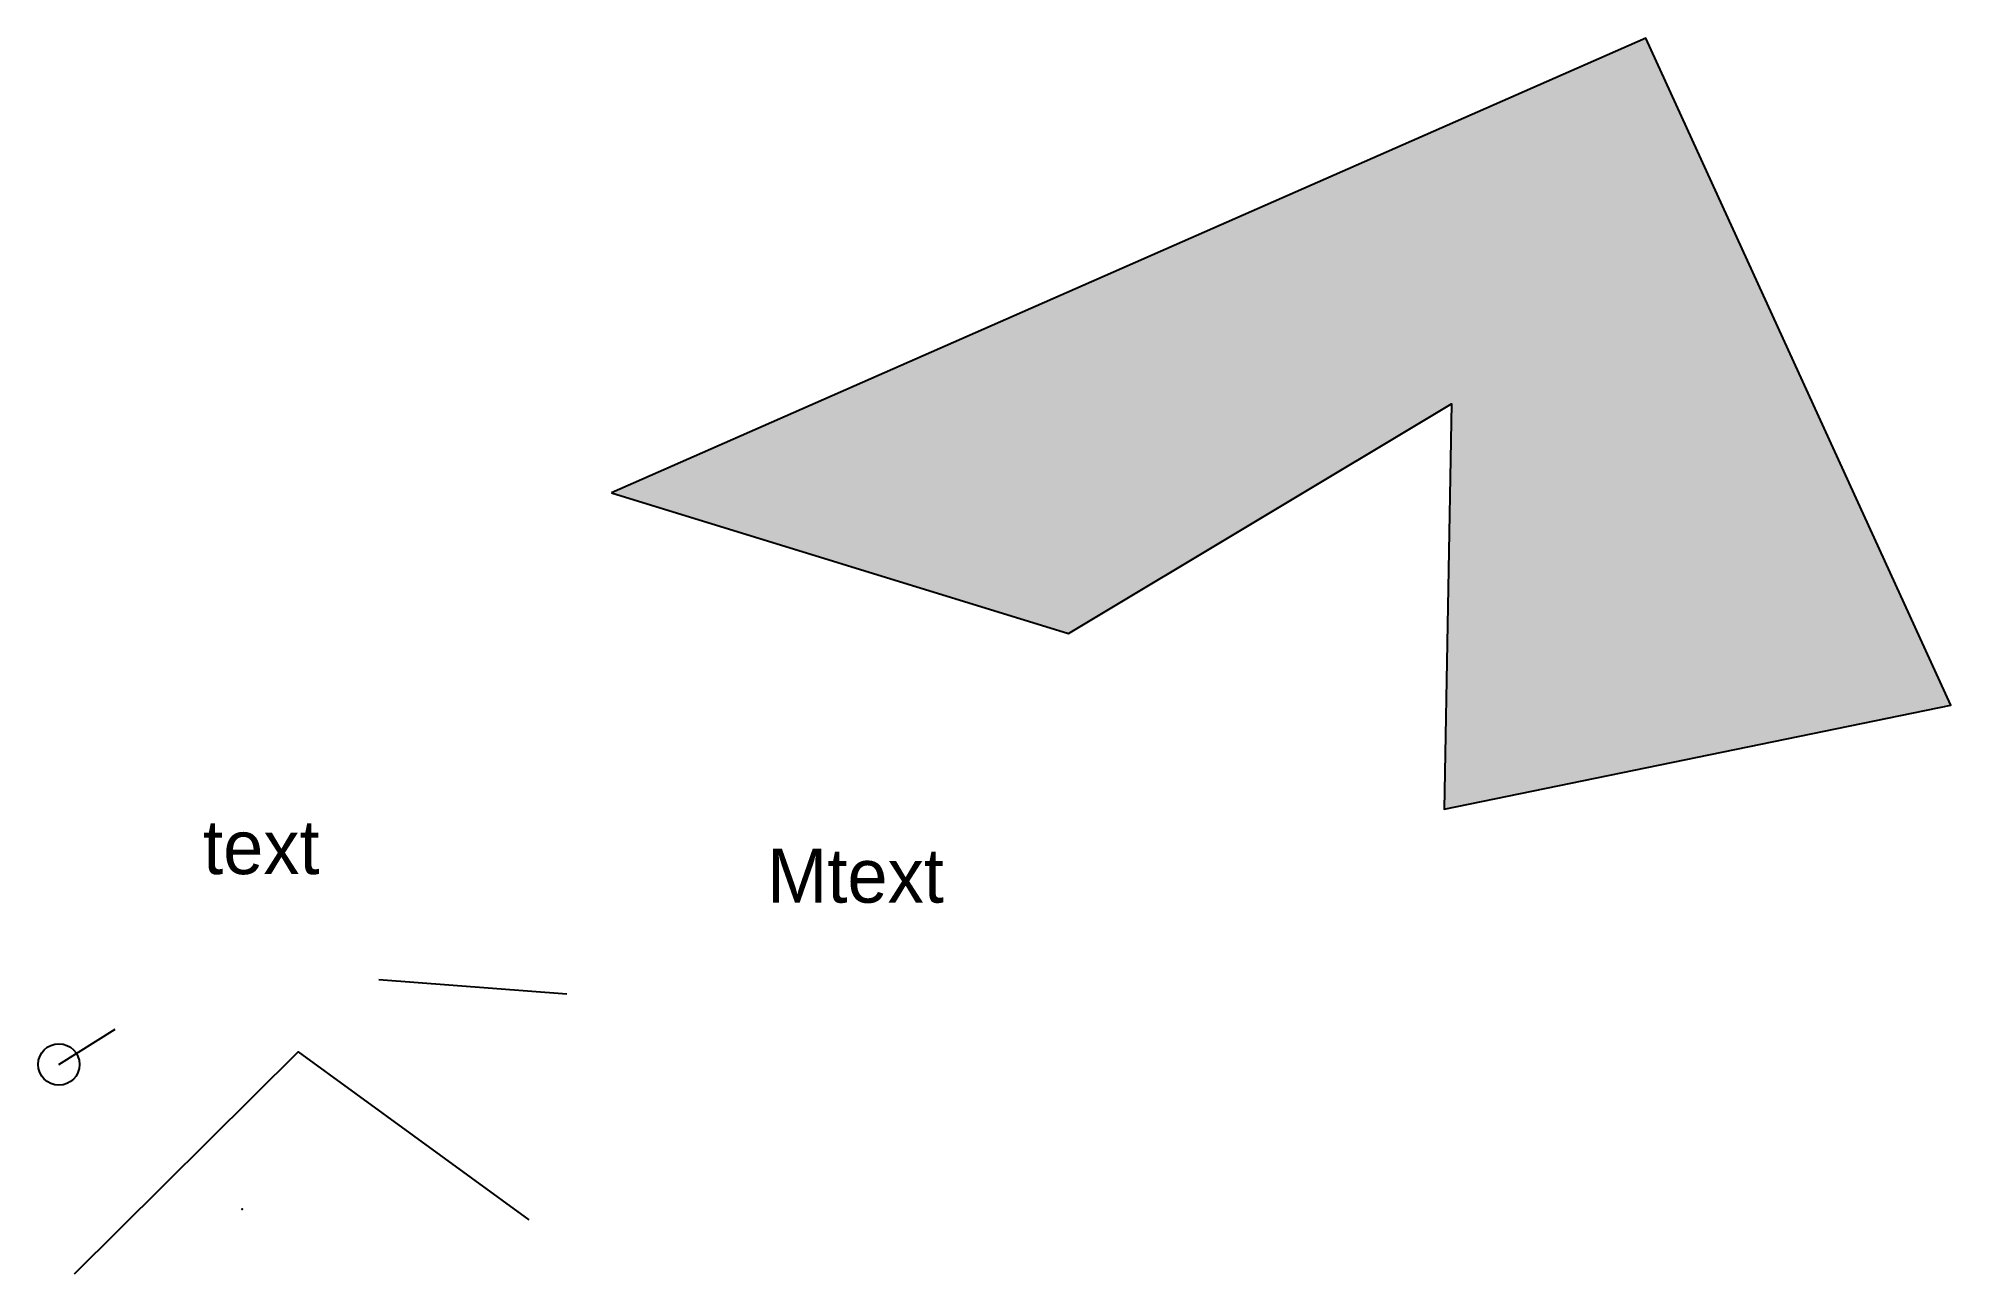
# Model space of a CAD drawing. Header units: metres. Extents: x 172 to 353, y 114 to 230.
import ezdxf

# ---------------------------------------------------------------- set-up
doc = ezdxf.new("R2010")
doc.units = ezdxf.units.M

# ---------------------------------------------------------------- blocks, each defined once
blk = doc.blocks.new('1')
blk.add_lwpolyline([(0, 0), (5.31, 3.31)])
blk.add_circle((0, 0), 1.95)

msp = doc.modelspace()

# ---------------------------------------------------------------- hatches: boundary and pattern name
h = msp.add_hatch(color=256)
h.dxf.hatch_style = 1
h.paths.add_polyline_path([(323.97, 230.25), (226.48, 187.44), (269.57, 174.17), (305.67, 195.82), (304.98, 157.64), (352.72, 167.42)])

# ---------------------------------------------------------------- linework, layer by layer
msp.add_line((204.56, 141.59), (222.29, 140.23))
msp.add_lwpolyline([(175.88, 113.87), (196.95, 134.78), (218.71, 118.93)])
msp.add_polyline3d([(226.48, 187.44, 0), (269.57, 174.17, 0), (305.67, 195.82, 0), (304.98, 157.64, 0), (352.72, 167.42, 0), (323.97, 230.25, 0), (226.48, 187.44, 0)])
msp.add_point((191.69, 119.96))

# ---------------------------------------------------------------- block references
msp.add_blockref('1', (174.41, 133.58))

# ---------------------------------------------------------------- texts
msp.add_text('text', height=5.097).set_placement((188, 151.51))
at = {"insert": (241.16, 153.92), "char_height": 5.097, "attachment_point": 1}
msp.add_mtext_dynamic_manual_height_columns('Mtext', width=17.0026, gutter_width=25.48, heights=[0], dxfattribs=at)

doc.saveas('drawing.dxf')
